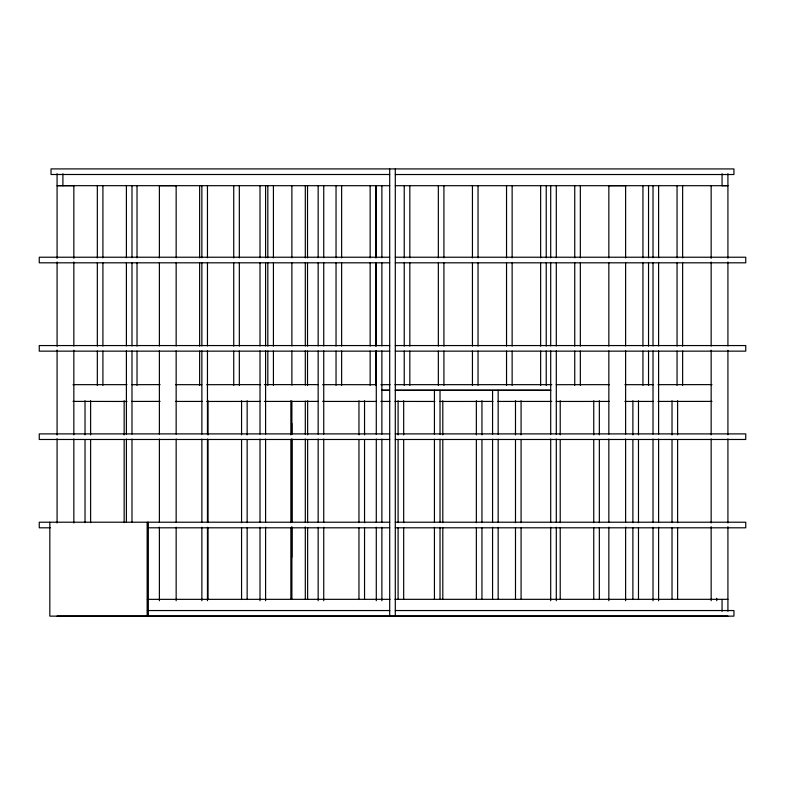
<?xml version="1.0" encoding="UTF-8"?>
<svg xmlns="http://www.w3.org/2000/svg" width="785" height="785" viewBox="0 0 785 785"><rect width="100%" height="100%" fill="white"/><g stroke="black" fill="none" stroke-linecap="round" stroke-linejoin="round"><path stroke-width="1.18" d="M389.703 174.496L51.025 174.496L51.025 168.903L733.936 168.932L733.936 174.525L395.297 174.525M73.849 185.672L57.079 185.672L389.703 185.702M159.384 185.672L176.154 185.672M608.846 185.672L625.616 185.672M721.935 185.643L727.921 185.643M395.297 185.702L727.921 185.702M389.703 257.225L39.25 257.225L39.25 262.818L389.703 262.818M395.297 257.225L745.75 257.225L745.75 262.818L395.297 262.818M389.703 345.557L39.25 345.557L39.25 351.15L389.703 351.15M395.297 345.557L745.75 345.557L745.75 351.15L395.297 351.15M73.025 384.66L126.984 384.66M131.89 384.689L160.091 384.621M175.575 384.66L201.794 384.689M206.7 384.689L260.659 384.621M264.339 384.621L318.298 384.621M322.645 384.66L375.946 384.689M380.853 384.689L390.047 384.66M394.953 384.66L551.826 384.66M556.222 384.689L609.425 384.66M624.909 384.689L653.552 384.66M658.016 384.66L711.975 384.621M381.883 390.214L389.223 390.214M395.336 390.214L550.707 390.214M381.883 390.282L389.223 390.282M395.336 390.282L440.022 390.282L440.022 434.331M440.601 390.282L491.989 390.282M550.707 390.282L492.568 390.282L492.568 434.331M73.025 401.4L126.984 401.459M131.448 401.429L160.091 401.4M175.575 401.429L202.53 401.429M206.7 401.459L260.659 401.429M264.339 401.429L318.298 401.4M322.645 401.429L376.564 401.429M380.853 401.429L390.047 401.429M394.953 401.429L434.811 401.459M439.718 401.459L493 401.429M497.896 401.429L551.826 401.429M556.222 401.459L609.425 401.429M624.909 401.429L653.552 401.429M658.016 401.429L711.975 401.4M389.703 433.889L39.25 433.889L39.25 439.472L389.703 439.472M395.297 433.889L745.75 433.889L745.75 439.472L395.297 439.472M389.703 522.211L39.25 522.211L39.25 527.805L50.279 527.805M395.297 522.211L745.75 522.211L745.75 527.805L395.297 527.805M148.1 527.805L389.703 527.805M147.364 599.357L390.047 599.328M394.953 599.328L727.921 599.328M147.364 610.544L389.703 610.544M395.297 610.544L733.936 610.544L733.936 616.137L49.828 616.137L49.828 522.211M57.079 616.097L727.921 616.097M727.921 173.662L727.921 258.373M727.921 261.994L727.921 345.979M727.921 350.208L727.921 434.792M727.921 438.893L727.921 523.006M727.921 526.657L727.921 611.338M722.053 173.73L722.053 185.702M722.053 599.357L722.053 611.338M716.744 598.298L716.744 600.741M711.151 185.515L711.151 258.373M711.151 261.994L711.151 346.146M711.151 350.208L711.151 434.87M711.151 438.893L711.151 522.977M711.151 526.657L711.151 600.741M682.636 185.525L682.636 257.863M682.636 262.769L682.636 346.146M682.636 351.042L682.636 385.376M677.612 400.713L677.612 434.87M677.612 439.747L677.612 522.692M677.612 527.569L677.612 599.534M677.053 185.525L677.053 257.863M677.053 262.769L677.053 346.146M677.053 351.042L677.053 385.376M672.019 400.713L672.019 434.87M672.019 439.747L672.019 522.692M672.019 527.569L672.019 599.534M658.605 185.515L658.605 257.784M658.605 262.681L658.605 345.969M658.605 350.875L658.605 434.164M658.605 439.06L658.605 522.349M658.605 527.255L658.605 600.741M653.012 185.515L653.012 257.784M653.012 262.681L653.012 345.969M653.012 350.875L653.012 434.164M653.012 439.06L653.012 522.349M653.012 527.255L653.012 600.741M648.538 185.525L648.538 257.863M648.538 262.769L648.538 346.146M648.538 351.042L648.538 385.376M642.944 185.525L642.944 257.863M642.944 262.769L642.944 346.146M642.944 351.042L642.944 385.376M638.48 400.713L638.48 434.87M638.48 439.747L638.48 522.692M638.48 527.569L638.48 599.534M632.887 400.713L632.887 434.87M632.887 439.747L632.887 522.692M632.887 527.569L632.887 599.534M625.616 185.515L625.616 257.882M625.616 262.681L625.616 346.008M625.616 350.875L625.616 434.164M625.616 439.021L625.616 522.349M625.616 527.147L625.616 600.741M608.846 185.515L608.846 257.882M608.846 262.681L608.846 346.146M608.846 350.875L608.846 434.164M608.846 439.021L608.846 522.349M608.846 527.147L608.846 600.741M599.347 400.713L599.347 434.87M599.347 439.747L599.347 522.692M599.347 527.569L599.347 599.534M593.754 400.713L593.754 434.87M593.754 439.747L593.754 522.692M593.754 527.569L593.754 599.534M580.341 185.525L580.341 257.863M580.341 262.769L580.341 346.146M580.341 351.042L580.341 385.376M574.748 185.525L574.748 257.863M574.748 262.769L574.748 346.146M574.748 351.042L574.748 385.376M560.215 400.713L560.215 434.87M560.215 439.747L560.215 522.692M560.215 527.569L560.215 599.534M556.3 185.515L556.3 257.784M556.3 262.681L556.3 345.969M556.3 350.875L556.3 434.164M556.3 439.06L556.3 522.349M556.3 527.255L556.3 600.741M550.707 185.515L550.707 257.784M550.707 262.681L550.707 345.969M550.707 350.875L550.707 434.164M550.707 439.06L550.707 522.349M550.707 527.255L550.707 600.741M546.232 185.525L546.232 257.863M546.232 262.769L546.232 346.146M546.232 351.042L546.232 385.376M540.649 185.525L540.649 257.863M540.649 262.769L540.649 346.146M540.649 351.042L540.649 385.376M521.083 400.713L521.083 434.87M521.083 439.747L521.083 522.692M521.083 527.569L521.083 599.534M515.49 400.713L515.49 434.87M515.49 439.747L515.49 522.692M515.49 527.569L515.49 599.534M512.134 185.525L512.134 257.863M512.134 262.769L512.134 346.146M512.134 351.042L512.134 385.376M506.541 185.525L506.541 257.863M506.541 262.769L506.541 346.146M506.541 351.042L506.541 385.376M498.161 390.282L498.161 434.331M498.161 439.227L498.161 522.437M498.161 527.334L498.161 599.524M492.568 439.227L492.568 522.437M492.568 527.334L492.568 599.524M481.951 400.713L481.951 434.87M481.951 439.747L481.951 522.692M481.951 527.569L481.951 599.534M478.036 185.525L478.036 257.863M478.036 262.769L478.036 346.146M478.036 351.042L478.036 385.376M476.358 400.713L476.358 434.87M476.358 439.747L476.358 522.692M476.358 527.569L476.358 599.534M472.442 185.525L472.442 257.863M472.442 262.769L472.442 346.146M472.442 351.042L472.442 385.376M443.927 185.525L443.927 257.863M443.927 262.769L443.927 346.146M443.927 351.042L443.927 385.376M442.809 400.713L442.809 434.87M442.809 439.747L442.809 522.692M442.809 527.569L442.809 599.534M440.022 439.227L440.022 522.437M440.022 527.334L440.022 599.524M438.344 185.525L438.344 257.863M438.344 262.769L438.344 346.146M438.344 351.042L438.344 385.376M434.429 390.282L434.429 434.331M434.429 439.227L434.429 522.437M434.429 527.334L434.429 599.524M409.829 185.525L409.829 257.863M409.829 262.769L409.829 346.146M409.829 351.042L409.829 385.376M404.236 185.525L404.236 257.863M404.236 262.769L404.236 346.146M404.236 351.042L404.236 385.376M403.676 400.713L403.676 434.87M403.676 439.747L403.676 522.692M403.676 527.569L403.676 599.534M398.093 400.713L398.093 434.87M398.093 439.747L398.093 522.692M398.093 527.569L398.093 599.534M395.297 168.903L395.297 616.137M389.703 168.903L389.703 616.137M381.883 185.515L381.883 257.784M381.883 262.681L381.883 345.969M381.883 350.875L381.883 434.164M381.883 439.06L381.883 522.349M381.883 527.255L381.883 600.741M376.29 185.515L376.29 257.784M376.29 262.681L376.29 345.969M376.29 350.875L376.29 434.164M376.29 439.06L376.29 522.349M376.29 527.255L376.29 600.741M375.73 185.525L375.73 257.863M375.73 262.769L375.73 346.146M375.73 351.042L375.73 385.376M370.137 185.525L370.137 257.863M370.137 262.769L370.137 346.146M370.137 351.042L370.137 385.376M364.544 400.713L364.544 434.87M364.544 439.747L364.544 522.692M364.544 527.569L364.544 599.534M358.961 400.713L358.961 434.87M358.961 439.747L358.961 522.692M358.961 527.569L358.961 599.534M341.632 185.525L341.632 257.863M341.632 262.769L341.632 346.146M341.632 351.042L341.632 385.376M336.039 185.525L336.039 257.863M336.039 262.769L336.039 346.146M336.039 351.042L336.039 385.376M323.734 185.515L323.734 257.784M323.734 262.681L323.734 345.969M323.734 350.875L323.734 434.164M323.734 439.06L323.734 522.349M323.734 527.255L323.734 600.741M318.151 185.515L318.151 257.784M318.151 262.681L318.151 345.969M318.151 350.875L318.151 434.164M318.151 439.06L318.151 522.349M318.151 527.255L318.151 600.741M307.641 400.713L307.641 434.87M307.641 439.747L307.641 522.692M307.641 527.569L307.641 599.534M307.524 185.525L307.524 257.863M307.524 262.769L307.524 346.146M307.524 351.042L307.524 385.376M305.306 185.643L305.306 257.853M305.306 262.749L305.306 345.979M305.306 350.866L305.306 385.141M305.306 401.047L305.306 434.252M305.306 438.992L305.306 522.221M305.306 526.921L305.306 599.328M291.892 185.643L291.892 257.853M291.892 262.749L291.892 345.979M291.892 350.866L291.892 385.141M291.892 401.047L291.892 434.095M291.892 438.992L291.892 522.221M291.892 527.118L291.892 599.328M291.775 423.282L291.775 434.252M291.775 439.129L291.775 522.045M291.775 526.921L291.775 557.399M290.862 400.713L290.862 434.87M290.862 439.747L290.862 522.692M290.862 527.569L290.862 599.534M273.425 185.525L273.425 257.863M273.425 262.769L273.425 346.146M273.425 351.042L273.425 385.376M267.832 185.525L267.832 257.863M267.832 262.769L267.832 346.146M267.832 351.042L267.832 385.376M265.595 185.515L265.595 257.784M265.595 262.681L265.595 345.969M265.595 350.875L265.595 434.164M265.595 439.06L265.595 522.349M265.595 527.255L265.595 600.741M260.012 185.515L260.012 257.784M260.012 262.681L260.012 345.969M260.012 350.875L260.012 434.164M260.012 439.06L260.012 522.349M260.012 527.255L260.012 600.741M247.147 400.713L247.147 434.87M247.147 439.747L247.147 522.692M247.147 527.569L247.147 599.534M241.564 400.713L241.564 434.87M241.564 439.747L241.564 522.692M241.564 527.569L241.564 599.534M239.327 185.525L239.327 257.863M239.327 262.769L239.327 346.146M239.327 351.042L239.327 385.376M233.734 185.525L233.734 257.863M233.734 262.769L233.734 346.146M233.734 351.042L233.734 385.376M208.015 400.713L208.015 434.87M208.015 439.747L208.015 522.692M208.015 527.569L208.015 599.534M207.456 185.515L207.456 257.784M207.456 262.681L207.456 345.969M207.456 350.875L207.456 434.164M207.456 439.06L207.456 522.349M207.456 527.255L207.456 600.741M201.873 185.515L201.873 257.784M201.873 262.681L201.873 345.969M201.873 350.875L201.873 434.164M201.873 439.06L201.873 522.349M201.873 527.255L201.873 600.741M199.635 185.525L199.635 257.863M199.635 262.769L199.635 346.146M199.635 351.042L199.635 385.376M176.154 185.515L176.154 257.882M176.154 262.681L176.154 346.008M176.154 350.875L176.154 434.164M176.154 439.021L176.154 522.349M176.154 527.147L176.154 600.741M159.384 185.515L159.384 257.882M159.384 262.681L159.384 346.008M159.384 350.875L159.384 434.164M159.384 439.021L159.384 522.349M159.384 527.147L159.384 600.741M148.336 522.211L148.336 616.137M147.148 522.211L147.148 616.137M137.022 185.525L137.022 257.863M137.022 262.769L137.022 346.146M137.022 351.042L137.022 385.376M131.988 185.515L131.988 257.784M131.988 262.681L131.988 345.969M131.988 350.875L131.988 434.164M131.988 439.06L131.988 522.349M126.395 185.515L126.395 257.784M126.395 262.681L126.395 345.969M126.395 350.875L126.395 434.164M126.395 439.06L126.395 522.349M124.158 400.713L124.158 434.87M124.158 439.747L124.158 522.692M102.913 185.525L102.913 257.863M102.913 262.769L102.913 346.146M102.913 351.042L102.913 385.376M97.33 185.525L97.33 257.863M97.33 262.769L97.33 346.146M97.33 351.042L97.33 385.376M90.618 400.713L90.618 434.87M90.618 439.747L90.618 522.692M85.025 400.713L85.025 434.87M85.025 439.747L85.025 522.692M73.849 185.515L73.849 258.373M73.849 261.994L73.849 346.146M73.849 350.208L73.839 434.87M73.849 438.992L73.849 522.977M62.908 173.73L62.908 185.702M57.079 173.662L57.079 258.373M57.079 261.994L57.079 346.371M57.079 350.002L57.079 434.988M57.079 438.658L57.079 523.006"/></g></svg>
